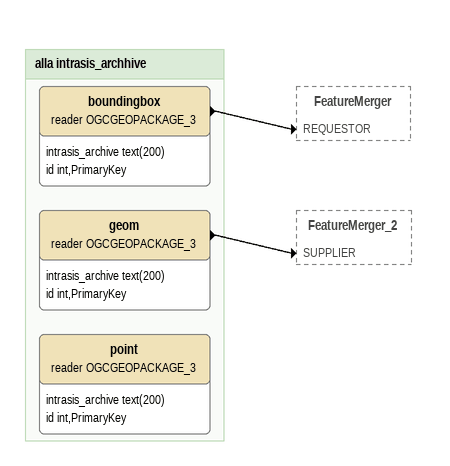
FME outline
Bookmark: alla intrasis_archhive
boundingbox (reader OGCGEOPACKAGE_3)
    attributes: intrasis_archive text(200), id int,PrimaryKey
    -> FeatureMerger [REQUESTOR]
geom (reader OGCGEOPACKAGE_3)
    attributes: intrasis_archive text(200), id int,PrimaryKey
    -> FeatureMerger_2 [SUPPLIER]
point (reader OGCGEOPACKAGE_3)
    attributes: intrasis_archive text(200), id int,PrimaryKey
